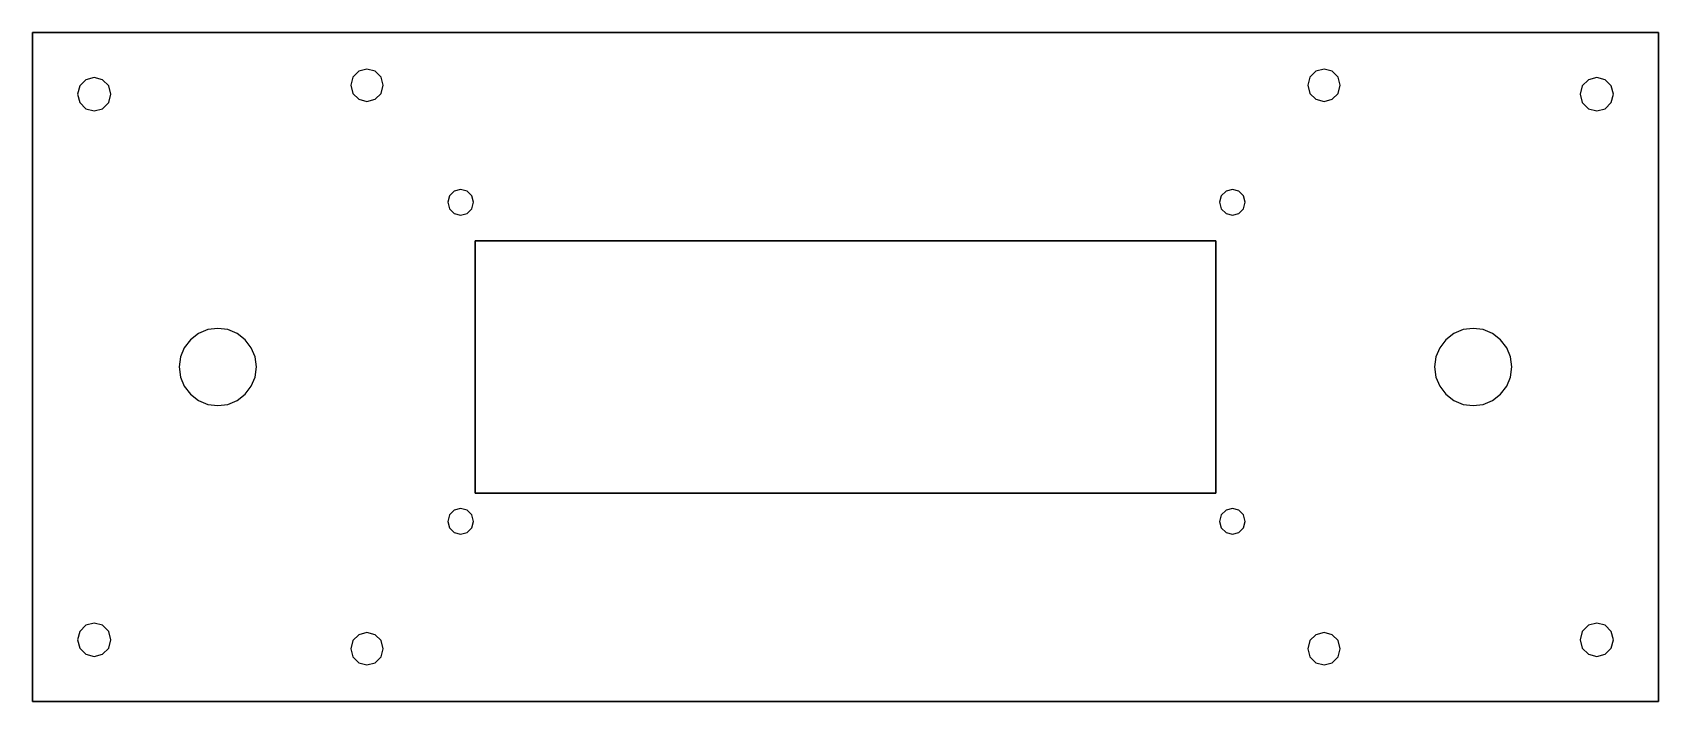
# Model space of a CAD drawing. Extents: x -84 to 84, y -282 to 71.
# Drawn here: x -84.3 to 84.3, y -281.9 to -212.5 of the extents above.
import ezdxf

# ---------------------------------------------------------------- set-up
doc = ezdxf.new("R2010")
doc.units = 0

msp = doc.modelspace()

# ---------------------------------------------------------------- linework, layer by layer
at = {"layer": 'OUTLINE'}
for p, q in [((84.2666, -212.518), (-84.2666, -212.518)), ((-84.2666, -212.518), (-84.2666, -281.851)), ((-84.2666, -281.851), (-84.2666, -212.518)), ((-84.2666, -212.518), (84.2666, -212.518)), ((84.2666, -281.851), (84.2666, -212.518)), ((84.2666, -212.518), (84.2666, -281.851)), ((-77.86663, -217.18467), (-78.733295, -217.416892)), ((-77.86663, -217.18467), (-78.733295, -217.416892)), ((-76.999965, -217.416892), (-77.86663, -217.18467)), ((-76.999965, -217.416892), (-77.86663, -217.18467)), ((-51.054923, -217.144), (-51.28, -217.984)), ((-51.054923, -217.144), (-51.28, -217.984)), ((-50.44, -216.529077), (-51.054923, -217.144)), ((-50.44, -216.529077), (-51.054923, -217.144)), ((-49.6, -216.304), (-50.44, -216.529077)), ((-49.6, -216.304), (-50.44, -216.529077)), ((-48.76, -216.529077), (-49.6, -216.304)), ((-48.76, -216.529077), (-49.6, -216.304)), ((-48.145077, -217.144), (-48.76, -216.529077)), ((-48.145077, -217.144), (-48.76, -216.529077)), ((-47.92, -217.984), (-48.145077, -217.144)), ((-47.92, -217.984), (-48.145077, -217.144)), ((48.145077, -217.144), (47.92, -217.984)), ((48.145077, -217.144), (47.92, -217.984)), ((48.76, -216.529077), (48.145077, -217.144)), ((48.76, -216.529077), (48.145077, -217.144)), ((49.6, -216.304), (48.76, -216.529077)), ((49.6, -216.304), (48.76, -216.529077)), ((50.44, -216.529077), (49.6, -216.304)), ((50.44, -216.529077), (49.6, -216.304)), ((51.054923, -217.144), (50.44, -216.529077)), ((51.054923, -217.144), (50.44, -216.529077)), ((51.28, -217.984), (51.054923, -217.144)), ((51.28, -217.984), (51.054923, -217.144)), ((77.86657, -217.18467), (76.999905, -217.416892)), ((77.86657, -217.18467), (76.999905, -217.416892)), ((78.733235, -217.416892), (77.86657, -217.18467)), ((78.733235, -217.416892), (77.86657, -217.18467)), ((-79.367738, -218.051335), (-79.59996, -218.918)), ((-79.367738, -218.051335), (-79.59996, -218.918)), ((-79.59996, -218.918), (-79.367738, -219.784665)), ((-79.59996, -218.918), (-79.367738, -219.784665)), ((-78.733295, -217.416892), (-79.367738, -218.051335)), ((-78.733295, -217.416892), (-79.367738, -218.051335)), ((-76.365522, -218.051335), (-76.999965, -217.416892)), ((-76.365522, -218.051335), (-76.999965, -217.416892)), ((-76.1333, -218.918), (-76.365522, -218.051335)), ((-76.1333, -218.918), (-76.365522, -218.051335)), ((-76.365522, -219.784665), (-76.1333, -218.918)), ((-76.365522, -219.784665), (-76.1333, -218.918)), ((-76.1333, -218.918), (-76.1333, -218.918)), ((-76.1333, -218.918), (-76.1333, -218.918)), ((-51.28, -217.984), (-51.054923, -218.824)), ((-51.28, -217.984), (-51.054923, -218.824)), ((-51.054923, -218.824), (-50.44, -219.438923)), ((-51.054923, -218.824), (-50.44, -219.438923)), ((-48.76, -219.438923), (-48.145077, -218.824)), ((-48.76, -219.438923), (-48.145077, -218.824)), ((-48.145077, -218.824), (-47.92, -217.984)), ((-48.145077, -218.824), (-47.92, -217.984)), ((-47.92, -217.984), (-47.92, -217.984)), ((-47.92, -217.984), (-47.92, -217.984)), ((47.92, -217.984), (48.145077, -218.824)), ((47.92, -217.984), (48.145077, -218.824)), ((48.145077, -218.824), (48.76, -219.438923)), ((48.145077, -218.824), (48.76, -219.438923)), ((50.44, -219.438923), (51.054923, -218.824)), ((50.44, -219.438923), (51.054923, -218.824)), ((51.054923, -218.824), (51.28, -217.984)), ((51.054923, -218.824), (51.28, -217.984)), ((51.28, -217.984), (51.28, -217.984)), ((51.28, -217.984), (51.28, -217.984)), ((76.365462, -218.051335), (76.13324, -218.918)), ((76.365462, -218.051335), (76.13324, -218.918)), ((76.13324, -218.918), (76.365462, -219.784665)), ((76.13324, -218.918), (76.365462, -219.784665)), ((76.999905, -217.416892), (76.365462, -218.051335)), ((76.999905, -217.416892), (76.365462, -218.051335)), ((79.367678, -218.051335), (78.733235, -217.416892)), ((79.367678, -218.051335), (78.733235, -217.416892)), ((79.5999, -218.918), (79.367678, -218.051335)), ((79.5999, -218.918), (79.367678, -218.051335)), ((79.367678, -219.784665), (79.5999, -218.918)), ((79.367678, -219.784665), (79.5999, -218.918)), ((79.5999, -218.918), (79.5999, -218.918)), ((79.5999, -218.918), (79.5999, -218.918)), ((-79.367738, -219.784665), (-78.733295, -220.419108)), ((-79.367738, -219.784665), (-78.733295, -220.419108)), ((-78.733295, -220.419108), (-77.86663, -220.65133)), ((-78.733295, -220.419108), (-77.86663, -220.65133)), ((-77.86663, -220.65133), (-76.999965, -220.419108)), ((-77.86663, -220.65133), (-76.999965, -220.419108)), ((-76.999965, -220.419108), (-76.365522, -219.784665)), ((-76.999965, -220.419108), (-76.365522, -219.784665)), ((-50.44, -219.438923), (-49.6, -219.664)), ((-50.44, -219.438923), (-49.6, -219.664)), ((-49.6, -219.664), (-48.76, -219.438923)), ((-49.6, -219.664), (-48.76, -219.438923)), ((48.76, -219.438923), (49.6, -219.664)), ((48.76, -219.438923), (49.6, -219.664)), ((49.6, -219.664), (50.44, -219.438923)), ((49.6, -219.664), (50.44, -219.438923)), ((76.365462, -219.784665), (76.999905, -220.419108)), ((76.365462, -219.784665), (76.999905, -220.419108)), ((76.999905, -220.419108), (77.86657, -220.65133)), ((76.999905, -220.419108), (77.86657, -220.65133)), ((77.86657, -220.65133), (78.733235, -220.419108)), ((77.86657, -220.65133), (78.733235, -220.419108)), ((78.733235, -220.419108), (79.367678, -219.784665)), ((78.733235, -220.419108), (79.367678, -219.784665)), ((-40.559995, -228.962302), (-41.048028, -229.450335)), ((-40.559995, -228.962302), (-41.048028, -229.450335)), ((-39.89333, -228.78367), (-40.559995, -228.962302)), ((-39.89333, -228.78367), (-40.559995, -228.962302)), ((-39.226665, -228.962302), (-39.89333, -228.78367)), ((-39.226665, -228.962302), (-39.89333, -228.78367)), ((-38.738632, -229.450335), (-39.226665, -228.962302)), ((-38.738632, -229.450335), (-39.226665, -228.962302)), ((39.440005, -228.962302), (38.951972, -229.450335)), ((39.440005, -228.962302), (38.951972, -229.450335)), ((40.10667, -228.78367), (39.440005, -228.962302)), ((40.10667, -228.78367), (39.440005, -228.962302)), ((40.773335, -228.962302), (40.10667, -228.78367)), ((40.773335, -228.962302), (40.10667, -228.78367)), ((41.261368, -229.450335), (40.773335, -228.962302)), ((41.261368, -229.450335), (40.773335, -228.962302)), ((-41.048028, -229.450335), (-41.22666, -230.117)), ((-41.048028, -229.450335), (-41.22666, -230.117)), ((-41.22666, -230.117), (-41.048028, -230.783665)), ((-41.22666, -230.117), (-41.048028, -230.783665)), ((-41.048028, -230.783665), (-40.559995, -231.271698)), ((-41.048028, -230.783665), (-40.559995, -231.271698)), ((-39.226665, -231.271698), (-38.738632, -230.783665)), ((-39.226665, -231.271698), (-38.738632, -230.783665)), ((-38.56, -230.117), (-38.738632, -229.450335)), ((-38.56, -230.117), (-38.738632, -229.450335)), ((-38.738632, -230.783665), (-38.56, -230.117)), ((-38.738632, -230.783665), (-38.56, -230.117)), ((-38.56, -230.117), (-38.56, -230.117)), ((-38.56, -230.117), (-38.56, -230.117)), ((38.951972, -229.450335), (38.77334, -230.117)), ((38.951972, -229.450335), (38.77334, -230.117)), ((38.77334, -230.117), (38.951972, -230.783665)), ((38.77334, -230.117), (38.951972, -230.783665)), ((38.951972, -230.783665), (39.440005, -231.271698)), ((38.951972, -230.783665), (39.440005, -231.271698)), ((40.773335, -231.271698), (41.261368, -230.783665)), ((40.773335, -231.271698), (41.261368, -230.783665)), ((41.44, -230.117), (41.261368, -229.450335)), ((41.44, -230.117), (41.261368, -229.450335)), ((41.261368, -230.783665), (41.44, -230.117)), ((41.261368, -230.783665), (41.44, -230.117)), ((41.44, -230.117), (41.44, -230.117)), ((41.44, -230.117), (41.44, -230.117)), ((-40.559995, -231.271698), (-39.89333, -231.45033)), ((-40.559995, -231.271698), (-39.89333, -231.45033)), ((-39.89333, -231.45033), (-39.226665, -231.271698)), ((-39.89333, -231.45033), (-39.226665, -231.271698)), ((39.440005, -231.271698), (40.10667, -231.45033)), ((39.440005, -231.271698), (40.10667, -231.45033)), ((40.10667, -231.45033), (40.773335, -231.271698)), ((40.10667, -231.45033), (40.773335, -231.271698)), ((-38.4, -260.251), (-38.4, -234.118)), ((-38.4, -234.118), (38.4, -234.118)), ((-38.4, -234.118), (-38.4, -260.251)), ((38.4, -234.118), (-38.4, -234.118)), ((38.4, -234.118), (38.4, -260.251)), ((38.4, -260.251), (38.4, -234.118)), ((-67.903458, -244.35758), (-68.532803, -245.181328)), ((-67.903458, -244.35758), (-68.532803, -245.181328)), ((-67.06842, -243.714628), (-67.903458, -244.35758)), ((-67.06842, -243.714628), (-67.903458, -244.35758)), ((-66.094513, -243.311914), (-67.06842, -243.714628)), ((-66.094513, -243.311914), (-67.06842, -243.714628)), ((-65.066595, -243.177675), (-66.094513, -243.311914)), ((-65.066595, -243.177675), (-66.094513, -243.311914)), ((-64.038677, -243.311914), (-65.066595, -243.177675)), ((-64.038677, -243.311914), (-65.066595, -243.177675)), ((-63.06477, -243.714628), (-64.038677, -243.311914)), ((-63.06477, -243.714628), (-64.038677, -243.311914)), ((-62.229732, -244.35758), (-63.06477, -243.714628)), ((-62.229732, -244.35758), (-63.06477, -243.714628)), ((-61.600387, -245.181328), (-62.229732, -244.35758)), ((-61.600387, -245.181328), (-62.229732, -244.35758)), ((62.229742, -244.35758), (61.600397, -245.181328)), ((62.229742, -244.35758), (61.600397, -245.181328)), ((63.06478, -243.714628), (62.229742, -244.35758)), ((63.06478, -243.714628), (62.229742, -244.35758)), ((64.038687, -243.311914), (63.06478, -243.714628)), ((64.038687, -243.311914), (63.06478, -243.714628)), ((65.066605, -243.177675), (64.038687, -243.311914)), ((65.066605, -243.177675), (64.038687, -243.311914)), ((66.094523, -243.311914), (65.066605, -243.177675)), ((66.094523, -243.311914), (65.066605, -243.177675)), ((67.06843, -243.714628), (66.094523, -243.311914)), ((67.06843, -243.714628), (66.094523, -243.311914)), ((67.903468, -244.35758), (67.06843, -243.714628)), ((67.903468, -244.35758), (67.06843, -243.714628)), ((68.532813, -245.181328), (67.903468, -244.35758)), ((68.532813, -245.181328), (67.903468, -244.35758)), ((-68.532803, -245.181328), (-68.929499, -246.139069)), ((-68.532803, -245.181328), (-68.929499, -246.139069)), ((-61.203691, -246.139069), (-61.600387, -245.181328)), ((-61.203691, -246.139069), (-61.600387, -245.181328)), ((61.600397, -245.181328), (61.203701, -246.139069)), ((61.600397, -245.181328), (61.203701, -246.139069)), ((68.929509, -246.139069), (68.532813, -245.181328)), ((68.929509, -246.139069), (68.532813, -245.181328)), ((-68.929499, -246.139069), (-69.06659, -247.184)), ((-68.929499, -246.139069), (-69.06659, -247.184)), ((-69.06659, -247.184), (-68.929499, -248.228931)), ((-69.06659, -247.184), (-68.929499, -248.228931)), ((-61.0666, -247.184), (-61.203691, -246.139069)), ((-61.0666, -247.184), (-61.203691, -246.139069)), ((-61.203691, -248.228931), (-61.0666, -247.184)), ((-61.203691, -248.228931), (-61.0666, -247.184)), ((-61.0666, -247.184), (-61.0666, -247.184)), ((-61.0666, -247.184), (-61.0666, -247.184)), ((61.203701, -246.139069), (61.06661, -247.184)), ((61.203701, -246.139069), (61.06661, -247.184)), ((61.06661, -247.184), (61.203701, -248.228931)), ((61.06661, -247.184), (61.203701, -248.228931)), ((69.0666, -247.184), (68.929509, -246.139069)), ((69.0666, -247.184), (68.929509, -246.139069)), ((68.929509, -248.228931), (69.0666, -247.184)), ((68.929509, -248.228931), (69.0666, -247.184)), ((69.0666, -247.184), (69.0666, -247.184)), ((69.0666, -247.184), (69.0666, -247.184)), ((-68.929499, -248.228931), (-68.532803, -249.186672)), ((-68.929499, -248.228931), (-68.532803, -249.186672)), ((-68.532803, -249.186672), (-67.903458, -250.01042)), ((-68.532803, -249.186672), (-67.903458, -250.01042)), ((-62.229732, -250.01042), (-61.600387, -249.186672)), ((-62.229732, -250.01042), (-61.600387, -249.186672)), ((-61.600387, -249.186672), (-61.203691, -248.228931)), ((-61.600387, -249.186672), (-61.203691, -248.228931)), ((61.203701, -248.228931), (61.600397, -249.186672)), ((61.203701, -248.228931), (61.600397, -249.186672)), ((61.600397, -249.186672), (62.229742, -250.01042)), ((61.600397, -249.186672), (62.229742, -250.01042)), ((67.903468, -250.01042), (68.532813, -249.186672)), ((67.903468, -250.01042), (68.532813, -249.186672)), ((68.532813, -249.186672), (68.929509, -248.228931)), ((68.532813, -249.186672), (68.929509, -248.228931)), ((-67.903458, -250.01042), (-67.06842, -250.653372)), ((-67.903458, -250.01042), (-67.06842, -250.653372)), ((-67.06842, -250.653372), (-66.094513, -251.056086)), ((-67.06842, -250.653372), (-66.094513, -251.056086)), ((-66.094513, -251.056086), (-65.066595, -251.190325)), ((-66.094513, -251.056086), (-65.066595, -251.190325)), ((-65.066595, -251.190325), (-64.038677, -251.056086)), ((-65.066595, -251.190325), (-64.038677, -251.056086)), ((-64.038677, -251.056086), (-63.06477, -250.653372)), ((-64.038677, -251.056086), (-63.06477, -250.653372)), ((-63.06477, -250.653372), (-62.229732, -250.01042)), ((-63.06477, -250.653372), (-62.229732, -250.01042)), ((62.229742, -250.01042), (63.06478, -250.653372)), ((62.229742, -250.01042), (63.06478, -250.653372)), ((63.06478, -250.653372), (64.038687, -251.056086)), ((63.06478, -250.653372), (64.038687, -251.056086)), ((64.038687, -251.056086), (65.066605, -251.190325)), ((64.038687, -251.056086), (65.066605, -251.190325)), ((65.066605, -251.190325), (66.094523, -251.056086)), ((65.066605, -251.190325), (66.094523, -251.056086)), ((66.094523, -251.056086), (67.06843, -250.653372)), ((66.094523, -251.056086), (67.06843, -250.653372)), ((67.06843, -250.653372), (67.903468, -250.01042)), ((67.06843, -250.653372), (67.903468, -250.01042)), ((38.4, -260.251), (-38.4, -260.251)), ((-38.4, -260.251), (38.4, -260.251)), ((-41.048028, -262.517335), (-41.22666, -263.184)), ((-41.048028, -262.517335), (-41.22666, -263.184)), ((-40.559995, -262.029302), (-41.048028, -262.517335)), ((-40.559995, -262.029302), (-41.048028, -262.517335)), ((-39.89333, -261.85067), (-40.559995, -262.029302)), ((-39.89333, -261.85067), (-40.559995, -262.029302)), ((-39.226665, -262.029302), (-39.89333, -261.85067)), ((-39.226665, -262.029302), (-39.89333, -261.85067)), ((-38.738632, -262.517335), (-39.226665, -262.029302)), ((-38.738632, -262.517335), (-39.226665, -262.029302)), ((-38.56, -263.184), (-38.738632, -262.517335)), ((-38.56, -263.184), (-38.738632, -262.517335)), ((38.951972, -262.517335), (38.77334, -263.184)), ((38.951972, -262.517335), (38.77334, -263.184)), ((39.440005, -262.029302), (38.951972, -262.517335)), ((39.440005, -262.029302), (38.951972, -262.517335)), ((40.10667, -261.85067), (39.440005, -262.029302)), ((40.10667, -261.85067), (39.440005, -262.029302)), ((40.773335, -262.029302), (40.10667, -261.85067)), ((40.773335, -262.029302), (40.10667, -261.85067)), ((41.261368, -262.517335), (40.773335, -262.029302)), ((41.261368, -262.517335), (40.773335, -262.029302)), ((41.44, -263.184), (41.261368, -262.517335)), ((41.44, -263.184), (41.261368, -262.517335)), ((-41.22666, -263.184), (-41.048028, -263.850665)), ((-41.22666, -263.184), (-41.048028, -263.850665)), ((-41.048028, -263.850665), (-40.559995, -264.338698)), ((-41.048028, -263.850665), (-40.559995, -264.338698)), ((-40.559995, -264.338698), (-39.89333, -264.51733)), ((-40.559995, -264.338698), (-39.89333, -264.51733)), ((-39.89333, -264.51733), (-39.226665, -264.338698)), ((-39.89333, -264.51733), (-39.226665, -264.338698)), ((-39.226665, -264.338698), (-38.738632, -263.850665)), ((-39.226665, -264.338698), (-38.738632, -263.850665)), ((-38.738632, -263.850665), (-38.56, -263.184)), ((-38.738632, -263.850665), (-38.56, -263.184)), ((-38.56, -263.184), (-38.56, -263.184)), ((-38.56, -263.184), (-38.56, -263.184)), ((38.77334, -263.184), (38.951972, -263.850665)), ((38.77334, -263.184), (38.951972, -263.850665)), ((38.951972, -263.850665), (39.440005, -264.338698)), ((38.951972, -263.850665), (39.440005, -264.338698)), ((39.440005, -264.338698), (40.10667, -264.51733)), ((39.440005, -264.338698), (40.10667, -264.51733)), ((40.10667, -264.51733), (40.773335, -264.338698)), ((40.10667, -264.51733), (40.773335, -264.338698)), ((40.773335, -264.338698), (41.261368, -263.850665)), ((40.773335, -264.338698), (41.261368, -263.850665)), ((41.261368, -263.850665), (41.44, -263.184)), ((41.261368, -263.850665), (41.44, -263.184)), ((41.44, -263.184), (41.44, -263.184)), ((41.44, -263.184), (41.44, -263.184)), ((-79.367738, -274.584335), (-79.59996, -275.451)), ((-79.367738, -274.584335), (-79.59996, -275.451)), ((-78.733295, -273.949892), (-79.367738, -274.584335)), ((-78.733295, -273.949892), (-79.367738, -274.584335)), ((-77.86663, -273.71767), (-78.733295, -273.949892)), ((-77.86663, -273.71767), (-78.733295, -273.949892)), ((-76.999965, -273.949892), (-77.86663, -273.71767)), ((-76.999965, -273.949892), (-77.86663, -273.71767)), ((-76.365522, -274.584335), (-76.999965, -273.949892)), ((-76.365522, -274.584335), (-76.999965, -273.949892)), ((-76.1333, -275.451), (-76.365522, -274.584335)), ((-76.1333, -275.451), (-76.365522, -274.584335)), ((-49.6, -274.704), (-50.44, -274.929077)), ((-49.6, -274.704), (-50.44, -274.929077)), ((-48.76, -274.929077), (-49.6, -274.704)), ((-48.76, -274.929077), (-49.6, -274.704)), ((49.6, -274.704), (48.76, -274.929077)), ((49.6, -274.704), (48.76, -274.929077)), ((50.44, -274.929077), (49.6, -274.704)), ((50.44, -274.929077), (49.6, -274.704)), ((76.365462, -274.584335), (76.13324, -275.451)), ((76.365462, -274.584335), (76.13324, -275.451)), ((76.999905, -273.949892), (76.365462, -274.584335)), ((76.999905, -273.949892), (76.365462, -274.584335)), ((77.86657, -273.71767), (76.999905, -273.949892)), ((77.86657, -273.71767), (76.999905, -273.949892)), ((78.733235, -273.949892), (77.86657, -273.71767)), ((78.733235, -273.949892), (77.86657, -273.71767)), ((79.367678, -274.584335), (78.733235, -273.949892)), ((79.367678, -274.584335), (78.733235, -273.949892)), ((79.5999, -275.451), (79.367678, -274.584335)), ((79.5999, -275.451), (79.367678, -274.584335)), ((-79.59996, -275.451), (-79.367738, -276.317665)), ((-79.59996, -275.451), (-79.367738, -276.317665)), ((-79.367738, -276.317665), (-78.733295, -276.952108)), ((-79.367738, -276.317665), (-78.733295, -276.952108)), ((-76.999965, -276.952108), (-76.365522, -276.317665)), ((-76.999965, -276.952108), (-76.365522, -276.317665)), ((-76.365522, -276.317665), (-76.1333, -275.451)), ((-76.365522, -276.317665), (-76.1333, -275.451)), ((-76.1333, -275.451), (-76.1333, -275.451)), ((-76.1333, -275.451), (-76.1333, -275.451)), ((-51.054923, -275.544), (-51.28, -276.384)), ((-51.054923, -275.544), (-51.28, -276.384)), ((-51.28, -276.384), (-51.054923, -277.224)), ((-51.28, -276.384), (-51.054923, -277.224)), ((-50.44, -274.929077), (-51.054923, -275.544)), ((-50.44, -274.929077), (-51.054923, -275.544)), ((-48.145077, -275.544), (-48.76, -274.929077)), ((-48.145077, -275.544), (-48.76, -274.929077)), ((-47.92, -276.384), (-48.145077, -275.544)), ((-47.92, -276.384), (-48.145077, -275.544)), ((-48.145077, -277.224), (-47.92, -276.384)), ((-48.145077, -277.224), (-47.92, -276.384)), ((-47.92, -276.384), (-47.92, -276.384)), ((-47.92, -276.384), (-47.92, -276.384)), ((48.145077, -275.544), (47.92, -276.384)), ((48.145077, -275.544), (47.92, -276.384)), ((47.92, -276.384), (48.145077, -277.224)), ((47.92, -276.384), (48.145077, -277.224)), ((48.76, -274.929077), (48.145077, -275.544)), ((48.76, -274.929077), (48.145077, -275.544)), ((51.054923, -275.544), (50.44, -274.929077)), ((51.054923, -275.544), (50.44, -274.929077)), ((51.28, -276.384), (51.054923, -275.544)), ((51.28, -276.384), (51.054923, -275.544)), ((51.054923, -277.224), (51.28, -276.384)), ((51.054923, -277.224), (51.28, -276.384)), ((51.28, -276.384), (51.28, -276.384)), ((51.28, -276.384), (51.28, -276.384)), ((76.13324, -275.451), (76.365462, -276.317665)), ((76.13324, -275.451), (76.365462, -276.317665)), ((76.365462, -276.317665), (76.999905, -276.952108)), ((76.365462, -276.317665), (76.999905, -276.952108)), ((78.733235, -276.952108), (79.367678, -276.317665)), ((78.733235, -276.952108), (79.367678, -276.317665)), ((79.367678, -276.317665), (79.5999, -275.451)), ((79.367678, -276.317665), (79.5999, -275.451)), ((79.5999, -275.451), (79.5999, -275.451)), ((79.5999, -275.451), (79.5999, -275.451)), ((-78.733295, -276.952108), (-77.86663, -277.18433)), ((-78.733295, -276.952108), (-77.86663, -277.18433)), ((-77.86663, -277.18433), (-76.999965, -276.952108)), ((-77.86663, -277.18433), (-76.999965, -276.952108)), ((-51.054923, -277.224), (-50.44, -277.838923)), ((-51.054923, -277.224), (-50.44, -277.838923)), ((-50.44, -277.838923), (-49.6, -278.064)), ((-50.44, -277.838923), (-49.6, -278.064)), ((-49.6, -278.064), (-48.76, -277.838923)), ((-49.6, -278.064), (-48.76, -277.838923)), ((-48.76, -277.838923), (-48.145077, -277.224)), ((-48.76, -277.838923), (-48.145077, -277.224)), ((48.145077, -277.224), (48.76, -277.838923)), ((48.145077, -277.224), (48.76, -277.838923)), ((48.76, -277.838923), (49.6, -278.064)), ((48.76, -277.838923), (49.6, -278.064)), ((49.6, -278.064), (50.44, -277.838923)), ((49.6, -278.064), (50.44, -277.838923)), ((50.44, -277.838923), (51.054923, -277.224)), ((50.44, -277.838923), (51.054923, -277.224)), ((76.999905, -276.952108), (77.86657, -277.18433)), ((76.999905, -276.952108), (77.86657, -277.18433)), ((77.86657, -277.18433), (78.733235, -276.952108)), ((77.86657, -277.18433), (78.733235, -276.952108)), ((-84.2666, -281.851), (84.2666, -281.851)), ((84.2666, -281.851), (-84.2666, -281.851))]:
    msp.add_line(p, q, dxfattribs=at)

doc.saveas('drawing.dxf')
